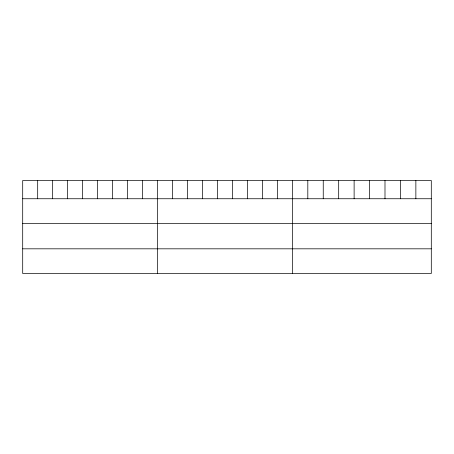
<?xml version="1.0" encoding="UTF-8"?>
<svg xmlns="http://www.w3.org/2000/svg" width="454" height="454" viewBox="0 0 454 454"><rect width="100%" height="100%" fill="white"/><g stroke="black" fill="none" stroke-linecap="round" stroke-linejoin="round"><path stroke-width="0.68" d="M431.3 198.744L431.3 273.49L22.7 273.49L22.7 180.51L431.3 180.51L431.3 198.744L22.7 198.744M22.7 223.408L431.3 223.408M22.7 248.82L431.3 248.82M415.864 180.51L415.864 198.744M400.428 180.51L400.428 198.744M384.992 180.51L384.992 198.744M369.556 180.51L369.556 198.744M354.12 180.51L354.12 198.744M338.684 180.51L338.684 198.744M323.248 180.51L323.248 198.744M307.812 180.51L307.812 198.744M292.376 180.51L292.376 273.49M277.394 180.51L277.394 198.744M262.412 180.51L262.412 198.744M247.43 180.51L247.43 198.744M232.448 180.51L232.448 198.744M217.466 180.51L217.466 198.744M202.484 180.51L202.484 198.744M187.502 180.51L187.502 198.744M172.52 180.51L172.52 198.744M157.538 180.51L157.538 273.49M142.556 180.51L142.556 198.744M127.574 180.51L127.574 198.744M112.592 180.51L112.592 198.744M97.61 180.51L97.61 198.744M82.628 180.51L82.628 198.744M67.646 180.51L67.646 198.744M52.664 180.51L52.664 198.744M37.682 180.51L37.682 198.744"/></g></svg>
